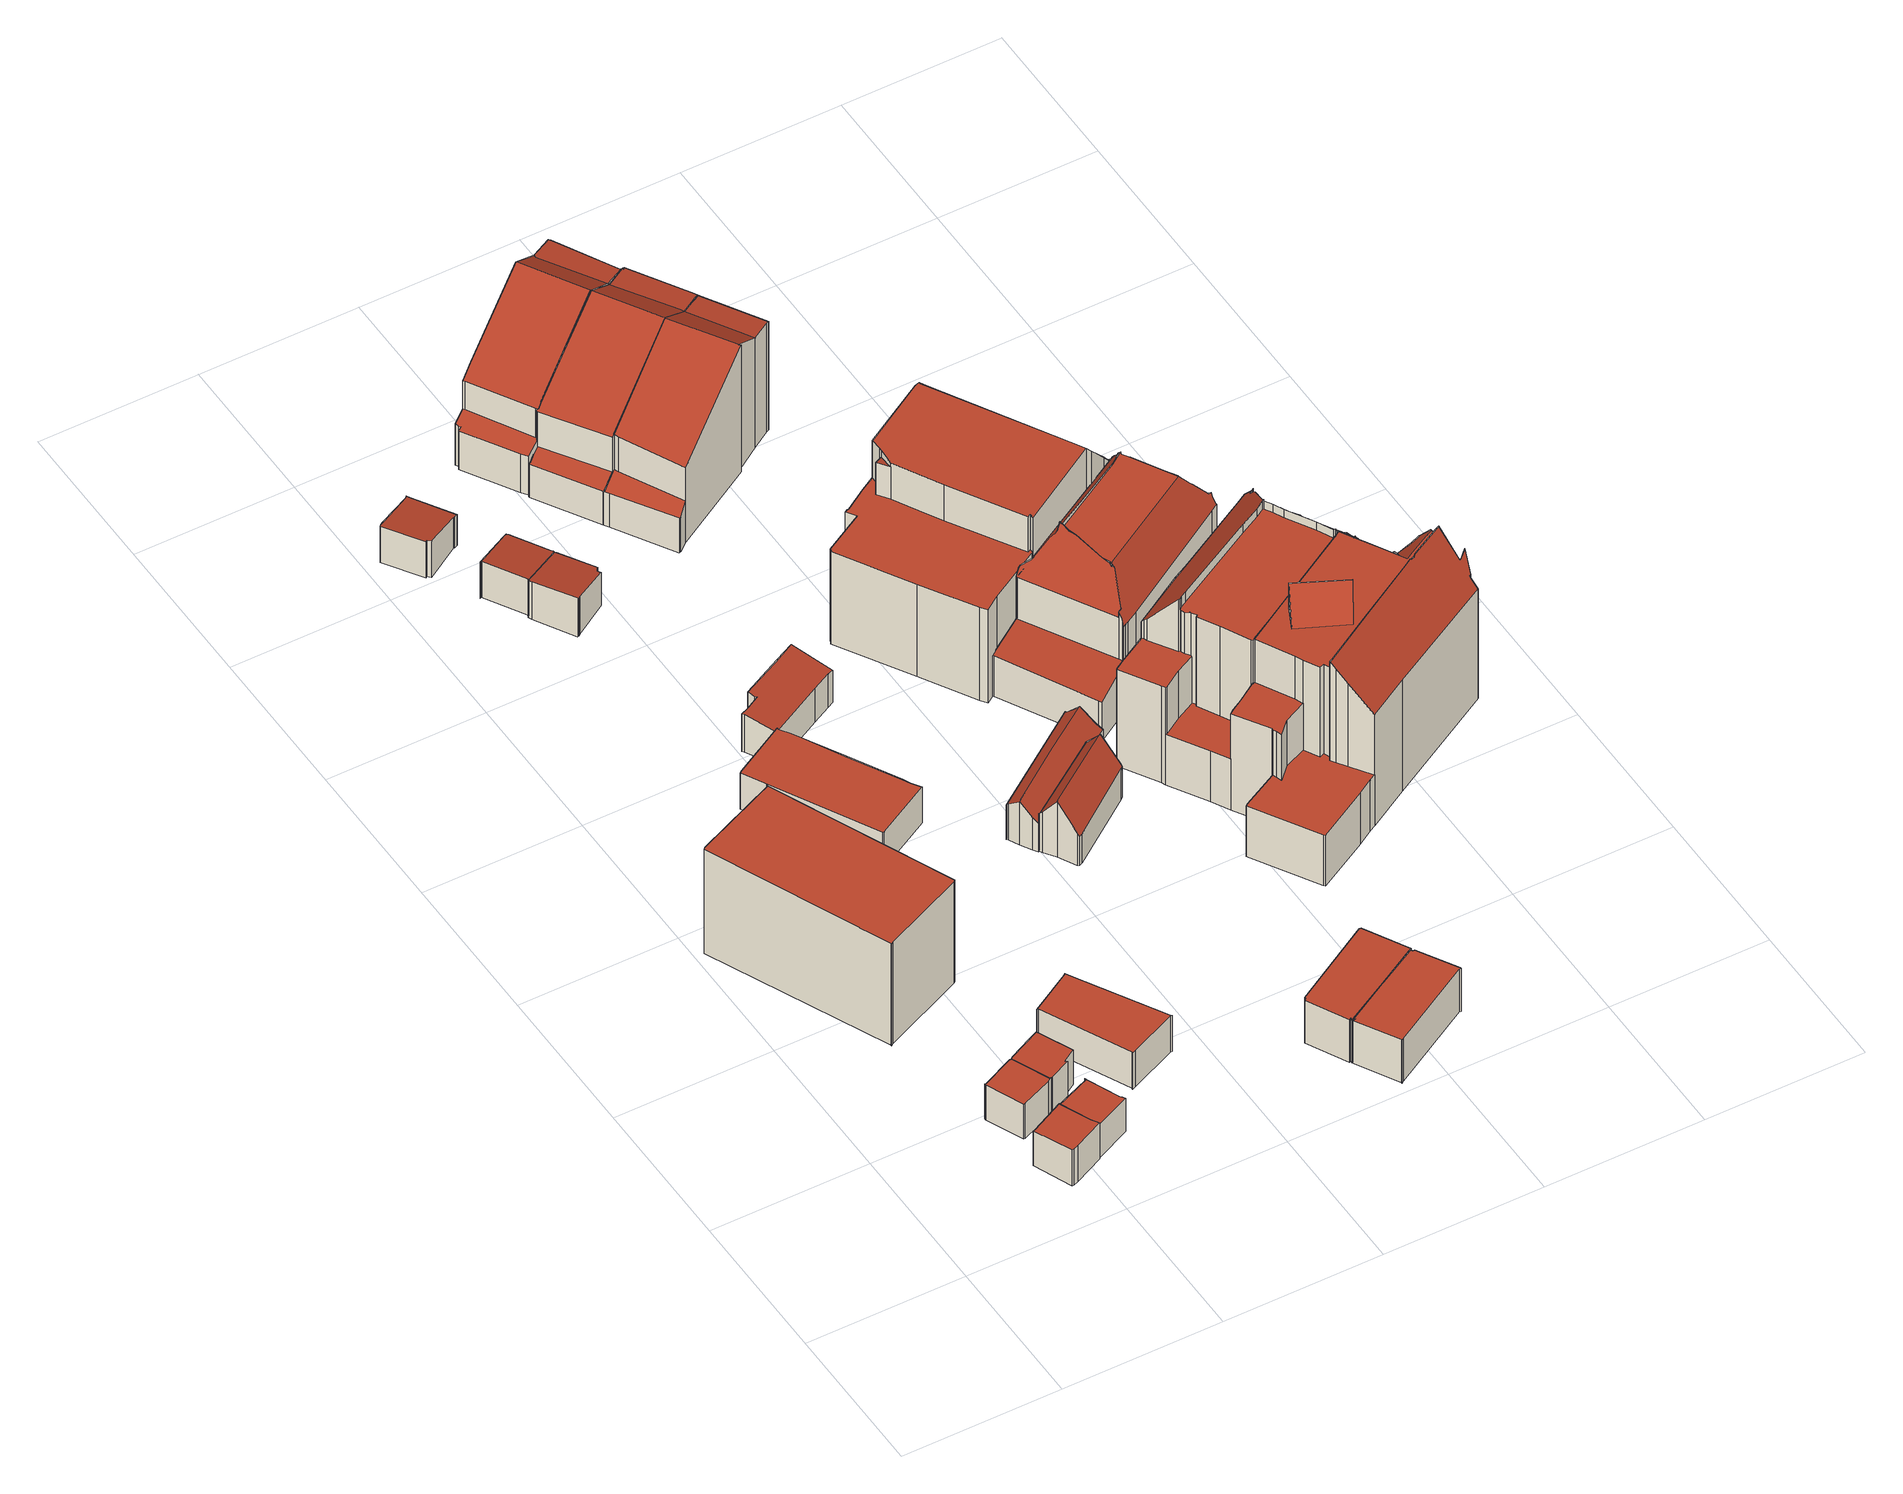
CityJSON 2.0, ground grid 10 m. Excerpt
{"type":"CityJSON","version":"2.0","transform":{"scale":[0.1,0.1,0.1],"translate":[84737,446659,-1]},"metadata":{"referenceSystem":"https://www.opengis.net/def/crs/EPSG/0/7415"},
"CityObjects":{
"building1":{"type":"Building","attributes":{"dak_type":"horizontal","data_area":5.32,"data_coverage":0.83,"geconstateerd":false,"gid":14669554,"h_dak_50p":3.21,"h_dak_70p":3.28,"h_dak_max":3.48,"h_dak_min":3.16,"h_maaiveld":0.649,"kas_warenhuis":false,"lod11_replace":false,"ondergronds_type":"above ground","oorspronkelijkbouwjaar":2000,"pw_actueel":"yes","pw_bron":"ahn3","reconstructie_methode":"tudelft3d-geoflow","reconstruction_skipped":false,"rmse_lod12":0.0984,"rmse_lod13":0.0988,"rmse_lod22":0.0968,"rn":1,"status":"Pand in gebruik","t_run":24.62,"val3dity_codes_lod12":"[]","val3dity_codes_lod13":"[]","val3dity_codes_lod22":"[]"},"children":["building1-1"]},
"building1-1":{"type":"BuildingPart","parents":["building1"],"geometry":[{"type":"Solid","lod":"2.2","boundaries":[[[[0,1,2,3,4,5,6,7]],[[8,5,4,9]],[[10,7,6,11]],[[12,0,7,10]],[[9,4,3,13]],[[13,3,2,14]],[[11,6,5,8]],[[14,2,1,15]],[[15,1,0,12]],[[11,8,9,13,14,15,12,10]]]],"semantics":{"surfaces":[{"type":"GroundSurface"},{"type":"WallSurface","on_footprint_edge":true},{"type":"RoofSurface"}],"values":[[0,1,1,1,1,1,1,1,1,2]]}}]},
"building2":{"type":"Building","attributes":{"dak_type":"horizontal","data_area":5.36,"data_coverage":0.837,"geconstateerd":false,"gid":14669548,"h_dak_50p":3.18,"h_dak_70p":3.18,"h_dak_max":3.24,"h_dak_min":3.16,"h_maaiveld":0.65,"kas_warenhuis":false,"lod11_replace":false,"ondergronds_type":"above ground","oorspronkelijkbouwjaar":2000,"pw_actueel":"yes","pw_bron":"ahn3","reconstructie_methode":"tudelft3d-geoflow","reconstruction_skipped":false,"rmse_lod12":0.019,"rmse_lod13":0.0197,"rmse_lod22":0.0164,"rn":1,"status":"Pand in gebruik","t_run":34.42,"val3dity_codes_lod12":"[]","val3dity_codes_lod13":"[]","val3dity_codes_lod22":"[]"},"children":["building2-1"]},
"building2-1":{"type":"BuildingPart","parents":["building2"],"geometry":[{"type":"Solid","lod":"2.2","boundaries":[[[[16,17,18,19,20,21,22,23,24,25,26]],[[27,17,16,28]],[[28,16,26,29]],[[29,26,25,30]],[[31,18,17,27]],[[30,25,24,32]],[[33,23,22,34]],[[32,24,23,33]],[[34,22,21,35]],[[35,21,20,36]],[[36,20,19,37]],[[37,19,18,31]],[[36,37,31,27,28,29,30,32,33,34,35]]]],"semantics":{"surfaces":[{"type":"GroundSurface"},{"type":"WallSurface","on_footprint_edge":true},{"type":"RoofSurface"}],"values":[[0,1,1,1,1,1,1,1,1,1,1,1,2]]}}]},
"building3":{"type":"Building","attributes":{"dak_type":"horizontal","data_area":5.51,"data_coverage":0.858,"geconstateerd":false,"gid":14669555,"h_dak_50p":3.18,"h_dak_70p":3.18,"h_dak_max":3.25,"h_dak_min":2.98,"h_maaiveld":0.655,"kas_warenhuis":false,"lod11_replace":false,"ondergronds_type":"above ground","oorspronkelijkbouwjaar":2000,"pw_actueel":"yes","pw_bron":"ahn3","reconstructie_methode":"tudelft3d-geoflow","reconstruction_skipped":false,"rmse_lod12":0.0335,"rmse_lod13":0.0338,"rmse_lod22":0.0329,"rn":1,"status":"Pand in gebruik","t_run":24.99,"val3dity_codes_lod12":"[]","val3dity_codes_lod13":"[]","val3dity_codes_lod22":"[]"},"children":["building3-1"]},
"building3-1":{"type":"BuildingPart","parents":["building3"],"geometry":[{"type":"Solid","lod":"2.2","boundaries":[[[[38,39,40,41,42,43,44,45,46,47]],[[48,39,38,49]],[[50,40,39,48]],[[51,41,40,50]],[[49,38,47,52]],[[53,44,43,54]],[[55,42,41,51]],[[54,43,42,55]],[[52,47,46,56]],[[56,46,45,57]],[[57,45,44,53]],[[52,56,57,53,54,55,51,50,48,49]]]],"semantics":{"surfaces":[{"type":"GroundSurface"},{"type":"WallSurface","on_footprint_edge":true},{"type":"RoofSurface"}],"values":[[0,1,1,1,1,1,1,1,1,1,1,2]]}}]},
"building4":{"type":"Building","attributes":{"dak_type":"horizontal","data_area":70.16,"data_coverage":0.959,"geconstateerd":false,"gid":11190024,"h_dak_50p":7.5,"h_dak_70p":7.52,"h_dak_max":7.73,"h_dak_min":7.29,"h_maaiveld":-0.238,"kas_warenhuis":false,"lod11_replace":false,"ondergronds_type":"above ground","oorspronkelijkbouwjaar":2000,"pw_actueel":"yes","pw_bron":"ahn3","reconstructie_methode":"tudelft3d-geoflow","reconstruction_skipped":false,"rmse_lod12":0.0559,"rmse_lod13":0.0595,"rmse_lod22":0.0346,"rn":1,"status":"Pand in gebruik","t_run":97.82,"val3dity_codes_lod12":"[]","val3dity_codes_lod13":"[]","val3dity_codes_lod22":"[]"},"children":["building4-1"]},
"building4-1":{"type":"BuildingPart","parents":["building4"],"geometry":[{"type":"MultiSurface","lod":"2.2","boundaries":[[[58,59,60,61,62,63,64,65,58,66]],[[67,63,62,68]],[[69,64,63,67]],[[68,62,61,70]],[[71,65,64,69]],[[72,60,59,73]],[[74,58,65,71]],[[73,59,58,74]],[[74,58,66,75]],[[70,61,60,72]],[[72,73,74,75,74,71,69,67,68,70]]],"semantics":{"surfaces":[{"type":"GroundSurface"},{"type":"WallSurface","on_footprint_edge":true},{"type":"RoofSurface"}],"values":[0,1,1,1,1,1,1,1,1,1,2]}}]},
"building5":{"type":"Building","attributes":{"dak_type":"horizontal","data_area":3.95,"data_coverage":0.632,"geconstateerd":false,"gid":14669551,"h_dak_50p":3.17,"h_dak_70p":3.19,"h_dak_max":3.24,"h_dak_min":3.15,"h_maaiveld":0.63,"kas_warenhuis":false,"lod11_replace":false,"ondergronds_type":"above ground","oorspronkelijkbouwjaar":2000,"pw_actueel":"yes","pw_bron":"ahn3","reconstructie_methode":"tudelft3d-geoflow","reconstruction_skipped":false,"rmse_lod12":0.0182,"rmse_lod13":0.0186,"rmse_lod22":0.0178,"rn":1,"status":"Pand in gebruik","t_run":35.1,"val3dity_codes_lod12":"[]","val3dity_codes_lod13":"[]","val3dity_codes_lod22":"[]"},"children":["building5-1"]},
"building5-1":{"type":"BuildingPart","parents":["building5"],"geometry":[{"type":"Solid","lod":"2.2","boundaries":[[[[21,20,18,76,77,78,79,80,81,82,83]],[[84,79,78,85]],[[86,80,79,84]],[[87,83,82,88]],[[35,21,83,87]],[[31,18,20,36]],[[89,76,18,31]],[[85,78,77,90]],[[90,77,76,89]],[[88,82,81,91]],[[91,81,80,86]],[[36,20,21,35]],[[85,90,89,31,36,35,87,88,91,86,84]]]],"semantics":{"surfaces":[{"type":"GroundSurface"},{"type":"WallSurface","on_footprint_edge":true},{"type":"RoofSurface"}],"values":[[0,1,1,1,1,1,1,1,1,1,1,1,2]]}}]},
"building6":{"type":"Building","attributes":{"dak_type":"horizontal","data_area":18.62,"data_coverage":0.879,"geconstateerd":false,"gid":2715986,"h_dak_50p":2.76,"h_dak_70p":2.77,"h_dak_max":3.01,"h_dak_min":2.63,"h_maaiveld":0.129,"kas_warenhuis":false,"lod11_replace":false,"ondergronds_type":"above ground","oorspronkelijkbouwjaar":2009,"pw_actueel":"yes","pw_bron":"ahn3","reconstructie_methode":"tudelft3d-geoflow","reconstruction_skipped":false,"rmse_lod12":0.0425,"rmse_lod13":0.0426,"rmse_lod22":0.0421,"rn":1,"status":"Pand in gebruik","t_run":61.61,"val3dity_codes_lod12":"[]","val3dity_codes_lod13":"[]","val3dity_codes_lod22":"[]"},"children":["building6-1"]},
"building6-1":{"type":"BuildingPart","parents":["building6"],"geometry":[{"type":"Solid","lod":"2.2","boundaries":[[[[92,93,94,95,96,97,98,99,100,101,102,103]],[[104,94,93,105]],[[106,100,99,107]],[[108,101,100,106]],[[109,97,96,110]],[[111,98,97,109]],[[112,102,101,108]],[[110,96,95,113]],[[107,99,98,111]],[[105,93,92,114]],[[113,95,94,104]],[[115,103,102,112]],[[114,92,103,115]],[[105,114,115,112,108,106,107,111,109,110,113,104]]]],"semantics":{"surfaces":[{"type":"GroundSurface"},{"type":"WallSurface","on_footprint_edge":true},{"type":"RoofSurface"}],"values":[[0,1,1,1,1,1,1,1,1,1,1,1,1,2]]}}]},
"building7":{"type":"Building","attributes":{"dak_type":"horizontal","data_area":7.89,"data_coverage":0.88,"geconstateerd":false,"gid":17147110,"h_dak_50p":2.72,"h_dak_70p":2.79,"h_dak_max":2.94,"h_dak_min":2.47,"h_maaiveld":0.163,"kas_warenhuis":false,"lod11_replace":false,"ondergronds_type":"above ground","oorspronkelijkbouwjaar":1981,"pw_actueel":"yes","pw_bron":"ahn3","reconstructie_methode":"tudelft3d-geoflow","reconstruction_skipped":false,"rmse_lod12":0.141,"rmse_lod13":0.153,"rmse_lod22":0.0243,"rn":1,"status":"Pand in gebruik","t_run":35.35,"val3dity_codes_lod12":"[]","val3dity_codes_lod13":"[]","val3dity_codes_lod22":"[]"},"children":["building7-1"]},
"building7-1":{"type":"BuildingPart","parents":["building7"],"geometry":[{"type":"Solid","lod":"2.2","boundaries":[[[[116,117,118,119,120,121,122,123,124,125,126,127]],[[128,117,116,129]],[[130,119,118,131]],[[132,124,123,133]],[[134,126,125,135]],[[135,125,124,132]],[[133,123,122,136]],[[136,122,121,137]],[[129,116,127,138]],[[138,127,126,134]],[[139,120,119,130]],[[137,121,120,139]],[[131,118,117,128]],[[137,139,130,131,128,129,138,134,135,132,133,136]]]],"semantics":{"surfaces":[{"type":"GroundSurface"},{"type":"WallSurface","on_footprint_edge":true},{"type":"RoofSurface"}],"values":[[0,1,1,1,1,1,1,1,1,1,1,1,1,2]]}}]},
"building8":{"type":"Building","attributes":{"dak_type":"horizontal","data_area":30.31,"data_coverage":0.841,"geconstateerd":false,"gid":11569439,"h_dak_50p":2.88,"h_dak_70p":2.89,"h_dak_max":3.08,"h_dak_min":2.76,"h_maaiveld":0.242,"kas_warenhuis":false,"lod11_replace":false,"ondergronds_type":"above ground","oorspronkelijkbouwjaar":1999,"pw_actueel":"yes","pw_bron":"ahn3","reconstructie_methode":"tudelft3d-geoflow","reconstruction_skipped":false,"rmse_lod12":0.0457,"rmse_lod13":0.0463,"rmse_lod22":0.0417,"rn":1,"status":"Pand in gebruik","t_run":47.86,"val3dity_codes_lod12":"[]","val3dity_codes_lod13":"[]","val3dity_codes_lod22":"[]"},"children":["building8-1"]},
"building8-1":{"type":"BuildingPart","parents":["building8"],"geometry":[{"type":"Solid","lod":"2.2","boundaries":[[[[140,141,142,143,144,145,146,147,148,149,150]],[[151,145,144,152]],[[153,147,146,154]],[[154,146,145,151]],[[155,148,147,153]],[[156,149,148,155]],[[157,150,149,156]],[[158,143,142,159]],[[152,144,143,158]],[[159,142,141,160]],[[161,140,150,157]],[[160,141,140,161]],[[152,158,159,160,161,157,156,155,153,154,151]]]],"semantics":{"surfaces":[{"type":"GroundSurface"},{"type":"WallSurface","on_footprint_edge":true},{"type":"RoofSurface"}],"values":[[0,1,1,1,1,1,1,1,1,1,1,1,2]]}}]},
"building9":{"type":"Building","attributes":{"dak_type":"horizontal","data_area":7.7,"data_coverage":0.898,"geconstateerd":false,"gid":17145704,"h_dak_50p":2.73,"h_dak_70p":2.82,"h_dak_max":2.96,"h_dak_min":2.51,"h_maaiveld":0.156,"kas_warenhuis":false,"lod11_replace":false,"ondergronds_type":"above ground","oorspronkelijkbouwjaar":1981,"pw_actueel":"yes","pw_bron":"ahn3","reconstructie_methode":"tudelft3d-geoflow","reconstruction_skipped":false,"rmse_lod12":0.147,"rmse_lod13":0.154,"rmse_lod22":0.0217,"rn":1,"status":"Pand in gebruik","t_run":30.52,"val3dity_codes_lod12":"[]","val3dity_codes_lod13":"[]","val3dity_codes_lod22":"[]"},"children":["building9-1"]},
"building9-1":{"type":"BuildingPart","parents":["building9"],"geometry":[{"type":"Solid","lod":"2.2","boundaries":[[[[162,163,164,165,166,167,168,169,170,171]],[[172,164,163,173]],[[174,167,166,175]],[[176,170,169,177]],[[177,169,168,178]],[[175,166,165,179]],[[179,165,164,172]],[[173,163,162,180]],[[181,171,170,176]],[[180,162,171,181]],[[178,168,167,174]],[[180,181,176,177,178,174,175,179,172,173]]]],"semantics":{"surfaces":[{"type":"GroundSurface"},{"type":"WallSurface","on_footprint_edge":true},{"type":"RoofSurface"}],"values":[[0,1,1,1,1,1,1,1,1,1,1,2]]}}]},
"building10":{"type":"Building","attributes":{"dak_type":"horizontal","data_area":7.72,"data_coverage":0.867,"geconstateerd":false,"gid":18958111,"h_dak_50p":2.72,"h_dak_70p":2.8,"h_dak_max":2.97,"h_dak_min":2.5,"h_maaiveld":0.095,"kas_warenhuis":false,"lod11_replace":false,"ondergronds_type":"above ground","oorspronkelijkbouwjaar":1981,"pw_actueel":"yes","pw_bron":"ahn3","reconstructie_methode":"tudelft3d-geoflow","reconstruction_skipped":false,"rmse_lod12":0.144,"rmse_lod13":0.156,"rmse_lod22":0.0214,"rn":1,"status":"Pand in gebruik","t_run":32.87,"val3dity_codes_lod12":"[]","val3dity_codes_lod13":"[]","val3dity_codes_lod22":"[]"},"children":["building10-1"]},
"building10-1":{"type":"BuildingPart","parents":["building10"],"geometry":[{"type":"Solid","lod":"2.2","boundaries":[[[[182,183,184,185,186,187,188,189,190,191]],[[192,191,190,193]],[[193,190,189,194]],[[180,182,191,192]],[[195,184,183,181]],[[196,188,187,197]],[[194,189,188,196]],[[197,187,186,198]],[[198,186,185,199]],[[199,185,184,195]],[[181,183,182,180]],[[180,192,193,194,196,197,198,199,195,181]]]],"semantics":{"surfaces":[{"type":"GroundSurface"},{"type":"WallSurface","on_footprint_edge":true},{"type":"RoofSurface"}],"values":[[0,1,1,1,1,1,1,1,1,1,1,2]]}}]},
"building11":{"type":"Building","attributes":{"dak_type":"horizontal","data_area":13.32,"data_coverage":0.893,"geconstateerd":false,"gid":15713172,"h_dak_50p":2.67,"h_dak_70p":2.75,"h_dak_max":2.9,"h_dak_min":2.39,"h_maaiveld":-0.002,"kas_warenhuis":false,"lod11_replace":false,"ondergronds_type":"above ground","oorspronkelijkbouwjaar":1924,"pw_actueel":"yes","pw_bron":"ahn3","reconstructie_methode":"tudelft3d-geoflow","reconstruction_skipped":false,"rmse_lod12":0.133,"rmse_lod13":0.14,"rmse_lod22":0.0294,"rn":1,"status":"Pand in gebruik","t_run":36.76,"val3dity_codes_lod12":"[]","val3dity_codes_lod13":"[]","val3dity_codes_lod22":"[]"},"children":["building11-1"]},
"building11-1":{"type":"BuildingPart","parents":["building11"],"geometry":[{"type":"Solid","lod":"2.2","boundaries":[[[[200,201,202,203,204,205,206,207,208,209,210,211,212]],[[213,206,205,214]],[[214,205,204,215]],[[216,200,212,217]],[[217,212,211,218]],[[219,208,207,220]],[[221,209,208,219]],[[222,210,209,221]],[[215,204,203,223]],[[220,207,206,213]],[[223,203,202,224]],[[224,202,201,225]],[[218,211,210,222]],[[225,201,200,216]],[[225,216,217,218,222,221,219,220,213,214,215,223,224]]]],"semantics":{"surfaces":[{"type":"GroundSurface"},{"type":"WallSurface","on_footprint_edge":true},{"type":"RoofSurface"}],"values":[[0,1,1,1,1,1,1,1,1,1,1,1,1,1,2]]}}]},
"building12":{"type":"Building","attributes":{"dak_type":"horizontal","data_area":18.22,"data_coverage":0.929,"geconstateerd":false,"gid":14670220,"h_dak_50p":3.3,"h_dak_70p":3.31,"h_dak_max":3.35,"h_dak_min":3.27,"h_maaiveld":0.117,"kas_warenhuis":false,"lod11_replace":false,"ondergronds_type":"above ground","oorspronkelijkbouwjaar":1925,"pw_actueel":"yes","pw_bron":"ahn3","reconstructie_methode":"tudelft3d-geoflow","reconstruction_skipped":false,"rmse_lod12":0.0176,"rmse_lod13":0.0188,"rmse_lod22":0.0112,"rn":1,"status":"Pand in gebruik","t_run":61.41,"val3dity_codes_lod12":"[]","val3dity_codes_lod13":"[]","val3dity_codes_lod22":"[]"},"children":["building12-1"]},
"building12-1":{"type":"BuildingPart","parents":["building12"],"geometry":[{"type":"Solid","lod":"2.2","boundaries":[[[[226,227,228,229,230,231,232,233,234,235,236]],[[237,227,226,238]],[[239,231,230,240]],[[241,235,234,242]],[[243,236,235,241]],[[242,234,233,244]],[[244,233,232,245]],[[245,232,231,239]],[[238,226,236,243]],[[246,228,227,237]],[[247,229,228,246]],[[240,230,229,247]],[[238,243,241,242,244,245,239,240,247,246,237]]]],"semantics":{"surfaces":[{"type":"GroundSurface"},{"type":"WallSurface","on_footprint_edge":true},{"type":"RoofSurface"}],"values":[[0,1,1,1,1,1,1,1,1,1,1,1,2]]}}]},
"building13":{"type":"Building","attributes":{"dak_type":"horizontal","data_area":17.87,"data_coverage":0.925,"geconstateerd":false,"gid":11190259,"h_dak_50p":3.3,"h_dak_70p":3.31,"h_dak_max":3.35,"h_dak_min":3.26,"h_maaiveld":0.111,"kas_warenhuis":false,"lod11_replace":false,"ondergronds_type":"above ground","oorspronkelijkbouwjaar":2008,"pw_actueel":"yes","pw_bron":"ahn3","reconstructie_methode":"tudelft3d-geoflow","reconstruction_skipped":false,"rmse_lod12":0.0161,"rmse_lod13":0.0167,"rmse_lod22":0.0116,"rn":1,"status":"Pand in gebruik","t_run":55.34,"val3dity_codes_lod12":"[]","val3dity_codes_lod13":"[]","val3dity_codes_lod22":"[]"},"children":["building13-1"]},
"building13-1":{"type":"BuildingPart","parents":["building13"],"geometry":[{"type":"Solid","lod":"2.2","boundaries":[[[[248,249,250,251,252,253,254,255,256,257,258,228]],[[259,250,249,260]],[[261,258,257,262]],[[262,257,256,263]],[[263,256,255,264]],[[264,255,254,265]],[[265,254,253,266]],[[267,251,250,259]],[[268,252,251,267]],[[246,228,258,261]],[[260,249,248,269]],[[269,248,228,246]],[[266,253,252,268]],[[265,266,268,267,259,260,269,246,261,262,263,264]]]],"semantics":{"surfaces":[{"type":"GroundSurface"},{"type":"WallSurface","on_footprint_edge":true},{"type":"RoofSurface"}],"values":[[0,1,1,1,1,1,1,1,1,1,1,1,1,2]]}}]},
"building14":{"type":"Building","attributes":{"dak_type":"slanted","data_area":11.09,"data_coverage":0.815,"geconstateerd":false,"gid":18958813,"h_dak_50p":3.55,"h_dak_70p":3.86,"h_dak_max":4.33,"h_dak_min":2.43,"h_maaiveld":0.252,"kas_warenhuis":false,"lod11_replace":false,"ondergronds_type":"above ground","oorspronkelijkbouwjaar":1922,"pw_actueel":"yes","pw_bron":"ahn3","reconstructie_methode":"tudelft3d-geoflow","reconstruction_skipped":false,"rmse_lod12":0.562,"rmse_lod13":0.641,"rmse_lod22":0.026,"rn":1,"status":"Pand in gebruik","t_run":59.32,"val3dity_codes_lod12":"[]","val3dity_codes_lod13":"[]","val3dity_codes_lod22":"[]"},"children":["building14-1"]},
"building14-1":{"type":"BuildingPart","parents":["building14"],"geometry":[{"type":"Solid","lod":"2.2","boundaries":[[[[270,271,272,273,274,275,276,277,278,279,280,281,282,283]],[[284,282,281,285]],[[286,272,271,287]],[[288,270,283,289]],[[289,283,282,284]],[[285,281,280,290]],[[291,275,274,292]],[[293,276,275,291]],[[294,273,272,286]],[[290,280,279,295]],[[295,279,278,296]],[[287,271,270,288]],[[296,278,277,297]],[[297,277,276,293]],[[292,274,273,294]],[[287,288,289,284,285,290,295,296,298,299,300]],[[291,292,294,286,287,300,299,298,296,297,293]]]],"semantics":{"surfaces":[{"type":"GroundSurface"},{"type":"WallSurface","on_footprint_edge":true},{"type":"RoofSurface"}],"values":[[0,1,1,1,1,1,1,1,1,1,1,1,1,1,1,2,2]]}}]},
"building15":{"type":"Building","attributes":{"dak_type":"slanted","data_area":13.4,"data_coverage":0.795,"geconstateerd":false,"gid":18958815,"h_dak_50p":2.97,"h_dak_70p":3.13,"h_dak_max":3.43,"h_dak_min":2.25,"h_maaiveld":0.251,"kas_warenhuis":false,"lod11_replace":false,"ondergronds_type":"above ground","oorspronkelijkbouwjaar":1923,"pw_actueel":"yes","pw_bron":"ahn3","reconstructie_methode":"tudelft3d-geoflow","reconstruction_skipped":false,"rmse_lod12":0.272,"rmse_lod13":0.324,"rmse_lod22":0.135,"rn":1,"status":"Pand in gebruik","t_run":65.88,"val3dity_codes_lod12":"[]","val3dity_codes_lod13":"[]","val3dity_codes_lod22":"[]"},"children":["building15-1"]},
"building15-1":{"type":"BuildingPart","parents":["building15"],"geometry":[{"type":"Solid","lod":"2.2","boundaries":[[[[301,302,303,304,305,306,307,308,309,310,311,312,313,314]],[[315,310,309,316]],[[317,305,304,318]],[[318,304,303,319]],[[320,301,314,321]],[[322,311,310,315]],[[323,312,311,322]],[[319,303,302,324]],[[325,306,305,317]],[[326,307,306,325]],[[316,309,308,327]],[[321,314,313,328]],[[328,313,312,323]],[[327,308,307,326]],[[324,302,301,320]],[[329,330,322,315,316,327,326,325,317,318,319,324]],[[322,330,329,324,320,321,328,323]]]],"semantics":{"surfaces":[{"type":"GroundSurface"},{"type":"WallSurface","on_footprint_edge":true},{"type":"RoofSurface"}],"values":[[0,1,1,1,1,1,1,1,1,1,1,1,1,1,1,2,2]]}}]},
"building16":{"type":"Building","attributes":{"dak_type":"slanted","data_area":43.58,"data_coverage":0.922,"geconstateerd":false,"gid":17147108,"h_dak_50p":8.09,"h_dak_70p":8.45,"h_dak_max":9.55,"h_dak_min":3.04,"h_maaiveld":0.062,"kas_warenhuis":false,"lod11_replace":false,"ondergronds_type":"above ground","oorspronkelijkbouwjaar":1981,"pw_actueel":"yes","pw_bron":"ahn3","reconstructie_methode":"tudelft3d-geoflow","reconstruction_skipped":false,"rmse_lod12":1.87,"rmse_lod13":1.09,"rmse_lod22":0.0454,"rn":1,"status":"Pand in gebruik","t_run":80.11,"val3dity_codes_lod12":"[]","val3dity_codes_lod13":"[]","val3dity_codes_lod22":"[]"},"children":["building16-1"]},
"building16-1":{"type":"BuildingPart","parents":["building16"],"geometry":[{"type":"Solid","lod":"2.2","boundaries":[[[[331,332,333,334,335,336,337,338,339,340,341,342,343,344,345,346,347,348,349]],[[350,331,349,351]],[[352,332,331,350]],[[353,333,332,352]],[[354,334,333,353]],[[351,349,348,355]],[[356,336,335,357]],[[358,337,336,356]],[[357,335,334,354]],[[359,342,341,360]],[[361,340,339,362]],[[363,364,362,365]],[[366,343,342,359]],[[367,368,364,363]],[[369,346,345,370]],[[371,369,368,367]],[[355,348,347,372]],[[372,347,346,369,371]],[[360,341,340,361]],[[373,338,337,358]],[[365,362,339,338,373]],[[374,344,343,366]],[[370,345,344,374]],[[375,376,356,357,377,378,351,355]],[[357,354,353,352,350,351,378,377]],[[364,368,369,370,374,366,359,360,361,362]],[[365,373,358,356,376,375,355,372,371,367,363]]]],"semantics":{"surfaces":[{"type":"GroundSurface"},{"type":"WallSurface","on_footprint_edge":true},{"type":"WallSurface","on_footprint_edge":false},{"type":"RoofSurface"}],"values":[[0,1,1,1,1,1,1,1,1,1,1,2,1,2,1,2,1,1,1,1,1,1,1,3,3,3,3]]}}]},
"building17":{"type":"Building","attributes":{"dak_type":"slanted","data_area":44.08,"data_coverage":0.921,"geconstateerd":false,"gid":18958018,"h_dak_50p":8.1,"h_dak_70p":8.49,"h_dak_max":9.57,"h_dak_min":2.39,"h_maaiveld":-0.042,"kas_warenhuis":false,"lod11_replace":false,"ondergronds_type":"above ground","oorspronkelijkbouwjaar":1981,"pw_actueel":"yes","pw_bron":"ahn3","reconstructie_methode":"tudelft3d-geoflow","reconstruction_skipped":false,"rmse_lod12":1.86,"rmse_lod13":1.54,"rmse_lod22":0.038,"rn":1,"status":"Pand in gebruik","t_run":83.03,"val3dity_codes_lod12":"[]","val3dity_codes_lod13":"[]","val3dity_codes_lod22":"[]"},"children":["building17-1"]},
"building17-1":{"type":"BuildingPart","parents":["building17"],"geometry":[{"type":"Solid","lod":"2.2","boundaries":[[[[379,380,381,382,383,384,385,386,387,388,389,390,391,392,393,394,395]],[[396,390,389,397]],[[398,379,395,399]],[[400,381,380,401]],[[402,382,381,400]],[[403,404,405,406]],[[407,385,384,404,403]],[[408,386,385,407]],[[409,391,390,396]],[[406,405,399,410]],[[399,395,410]],[[410,395,394,411]],[[397,389,388,412]],[[413,393,392,414]],[[415,387,386,408]],[[412,388,387,415]],[[411,394,393,413]],[[416,383,382,402]],[[404,384,383,416]],[[401,380,379,398]],[[414,392,391,409]],[[417,407,403,406,410,411,418]],[[419,413,414,409,396,397,412,415,408]],[[411,413,419,408,407,417,418]],[[401,398,399,405,404,416,402,400]]]],"semantics":{"surfaces":[{"type":"GroundSurface"},{"type":"WallSurface","on_footprint_edge":true},{"type":"WallSurface","on_footprint_edge":false},{"type":"RoofSurface"}],"values":[[0,1,1,1,1,2,1,1,1,2,1,1,1,1,1,1,1,1,1,1,1,3,3,3,3]]}}]},
"building18":{"type":"Building","attributes":{"dak_type":"slanted","data_area":43.67,"data_coverage":0.927,"geconstateerd":false,"gid":18958019,"h_dak_50p":8.1,"h_dak_70p":8.49,"h_dak_max":9.57,"h_dak_min":2.57,"h_maaiveld":-0.039,"kas_warenhuis":false,"lod11_replace":false,"ondergronds_type":"above ground","oorspronkelijkbouwjaar":1981,"pw_actueel":"yes","pw_bron":"ahn3","reconstructie_methode":"tudelft3d-geoflow","reconstruction_skipped":false,"rmse_lod12":1.91,"rmse_lod13":1.12,"rmse_lod22":0.0449,"rn":1,"status":"Pand in gebruik","t_run":98.34,"val3dity_codes_lod12":"[]","val3dity_codes_lod13":"[]","val3dity_codes_lod22":"[]"},"children":["building18-1"]},
"building18-1":{"type":"BuildingPart","parents":["building18"],"geometry":[{"type":"Solid","lod":"2.2","boundaries":[[[[391,420,421,422,423,424,425,426,427,428,380,429,430,394,393,431,432]],[[433,422,421,434]],[[435,436,425,424,437]],[[413,393,394,411]],[[401,380,428,438]],[[439,430,429,440]],[[438,428,427,441]],[[442,431,393,413]],[[440,429,380,401]],[[411,394,430,439,443]],[[437,424,423,444]],[[444,423,422,433]],[[443,439,445,446]],[[441,427,426,447]],[[448,420,391,409]],[[409,391,432,449]],[[447,426,425,436]],[[446,445,436,435]],[[449,432,431,442]],[[434,421,420,448]],[[450,444,433,413,411]],[[443,446,435,437,444,450,411]],[[445,439,440,401,438,441,447,436]],[[434,448,409,449,442,413,433]]]],"semantics":{"surfaces":[{"type":"GroundSurface"},{"type":"WallSurface","on_footprint_edge":true},{"type":"WallSurface","on_footprint_edge":false},{"type":"RoofSurface"}],"values":[[0,1,1,1,1,1,1,1,1,1,1,1,2,1,1,1,1,2,1,1,3,3,3,3]]}}]},
"building19":{"type":"Building","attributes":{"dak_type":"slanted","data_area":118.16,"data_coverage":0.867,"geconstateerd":false,"gid":14670211,"h_dak_50p":9.53,"h_dak_70p":9.67,"h_dak_max":9.88,"h_dak_min":6.8,"h_maaiveld":-0.036,"kas_warenhuis":false,"lod11_replace":false,"ondergronds_type":"above ground","oorspronkelijkbouwjaar":1924,"pw_actueel":"yes","pw_bron":"ahn3","reconstructie_methode":"tudelft3d-geoflow","reconstruction_skipped":false,"rmse_lod12":1.74,"rmse_lod13":1.32,"rmse_lod22":0.11,"rn":1,"status":"Pand in gebruik","t_run":204.87,"val3dity_codes_lod12":"[]","val3dity_codes_lod13":"[]","val3dity_codes_lod22":"[]"},"children":["building19-1"]},
"building19-1":{"type":"BuildingPart","parents":["building19"],"geometry":[{"type":"Solid","lod":"2.2","boundaries":[[[[451,452,453,454,455,456,457,458,459,460,461,462,463,464,465,466,467,468,469,470,471,472,473,474,475,476,477,478,479,480,481,482]],[[483,460,459,484]],[[484,459,458,485]],[[486,454,453,487]],[[488,455,454,486]],[[489,475,474,490]],[[490,474,473,491]],[[492,477,476,493]],[[493,476,475,489]],[[491,473,472,494]],[[495,496,497,498]],[[499,467,466,500]],[[501,502,482,481,503]],[[504,505,502,501]],[[500,466,465,506]],[[507,471,470,508]],[[509,456,455,488]],[[485,458,457,510]],[[510,457,456,509]],[[511,461,460,483]],[[512,462,461,511]],[[487,453,452,513]],[[506,465,464,514,515]],[[516,469,468,517]],[[494,472,471,507]],[[517,468,467,499]],[[508,470,469,516]],[[518,480,479,519]],[[519,479,478,520]],[[503,481,480,518]],[[520,478,477,492]],[[514,464,463,521]],[[515,514,522,523]],[[523,522,524,525,526]],[[521,463,462,512]],[[527,528,529,530]],[[525,524,528,527]],[[531,530,529,496,495]],[[526,525,530,531]],[[498,497,505,504]],[[532,451,482,502]],[[513,452,451,532]],[[523,526,531,495,498,504,501,503,533,500,506,515]],[[521,512,511,483,484,485,510,509,488,486,487,513,532,502,505,497,496,529,528,524,522,514]],[[530,525,527]],[[533,503,518,519,520,492,493,489,490,491,494,507,508,516,517,499,500]]]],"semantics":{"surfaces":[{"type":"GroundSurface"},{"type":"WallSurface","on_footprint_edge":true},{"type":"WallSurface","on_footprint_edge":false},{"type":"RoofSurface"}],"values":[[0,1,1,1,1,1,1,1,1,1,2,1,1,2,1,1,1,1,1,1,1,1,1,1,1,1,1,1,1,1,1,1,2,2,1,2,2,2,2,2,1,1,3,3,3,3]]}}]},
"building20":{"type":"Building","attributes":{"dak_type":"slanted","data_area":76.47,"data_coverage":0.865,"geconstateerd":false,"gid":14670225,"h_dak_50p":8.37,"h_dak_70p":9.24,"h_dak_max":9.75,"h_dak_min":2.88,"h_maaiveld":0.099,"kas_warenhuis":false,"lod11_replace":false,"ondergronds_type":"above ground","oorspronkelijkbouwjaar":1923,"pw_actueel":"yes","pw_bron":"ahn3","reconstructie_methode":"tudelft3d-geoflow","reconstruction_skipped":false,"rmse_lod12":2.55,"rmse_lod13":0.856,"rmse_lod22":0.101,"rn":1,"status":"Pand in gebruik","t_run":189.27,"val3dity_codes_lod12":"[]","val3dity_codes_lod13":"[]","val3dity_codes_lod22":"[]"},"children":["building20-1"]},
"building20-1":{"type":"BuildingPart","parents":["building20"],"geometry":[{"type":"Solid","lod":"2.2","boundaries":[[[[534,535,536,537,538,539,540,541,542,543,544,545,546,547,548,549,550,551,552,553,554,555,556,557,558,559,560,561,562,563]],[[564,565,566,567]],[[568,562,561,569]],[[569,561,560,570]],[[570,560,559,571]],[[571,559,558,572]],[[573,549,548,574]],[[575,551,550,576]],[[577,573,578,579]],[[580,544,543,581]],[[582,545,544,580]],[[583,546,545,582]],[[584,534,563,585]],[[586,541,540,587]],[[588,537,536,589]],[[590,552,551,575]],[[579,578,591,592]],[[572,558,557,593]],[[594,535,534,584]],[[585,563,562,568]],[[595,538,537,588]],[[587,540,539,596]],[[567,566,597,598]],[[598,597,599]],[[600,556,555,601]],[[601,555,554,602]],[[602,554,553,603]],[[604,542,541,586]],[[605,606,576,607]],[[608,609,610,611]],[[607,576,550,549,573,577]],[[574,548,547,612]],[[612,547,546,583]],[[613,614,565,564]],[[615,616,614,613]],[[617,618,609,608]],[[611,610,616,615,619]],[[620,621,622]],[[618,617,622]],[[621,620,623,624]],[[625,581,543,542,604]],[[626,592,591,627,628]],[[592,626,629]],[[628,627,581,625]],[[624,623,630]],[[596,539,538,595]],[[619,615,631]],[[606,605,632]],[[593,557,556,600]],[[603,553,552,590]],[[633,634,635]],[[634,535,594]],[[589,536,535,634,633]],[[636,599,597,637,638,639,640,641,642,643,644,635,634,594,584,585,568,569,570,571,572,593,600,601,645,646]],[[581,627,591,578,573,574,612,583,582,580]],[[642,647,624,630,629,626,628,625,604,586,587,596,595,588,589,633,635,644,643]],[[648,649,632,605,607,577,579,592,629,630,623,620,622,617,608,611,619,631]],[[641,640,639,638,637,597,566,565,614,616,610,609,618,622,621,624,647,642]],[[590,575,576,606,632,649,648,631,615,613,564,567,598,599,636,646,645,601,602,603]]]],"semantics":{"surfaces":[{"type":"GroundSurface"},{"type":"WallSurface","on_footprint_edge":false},{"type":"WallSurface","on_footprint_edge":true},{"type":"RoofSurface"}],"values":[[0,1,2,2,2,2,2,2,1,2,2,2,2,2,2,2,1,2,2,2,2,2,1,1,2,2,2,2,1,1,2,2,2,1,1,1,1,1,1,1,2,1,1,1,1,2,1,1,2,2,1,2,2,3,3,3,3,3,3]]}}]},
"building21":{"type":"Building","attributes":{"dak_type":"slanted","data_area":86.61,"data_coverage":0.868,"geconstateerd":false,"gid":14670219,"h_dak_50p":10.56,"h_dak_70p":10.58,"h_dak_max":11.56,"h_dak_min":3.74,"h_maaiveld":0.085,"kas_warenhuis":false,"lod11_replace":false,"ondergronds_type":"above ground","oorspronkelijkbouwjaar":1922,"pw_actueel":"yes","pw_bron":"ahn3","reconstructie_methode":"tudelft3d-geoflow","reconstruction_skipped":false,"rmse_lod12":2.05,"rmse_lod13":0.756,"rmse_lod22":0.141,"rn":1,"status":"Pand in gebruik","t_run":227.34,"val3dity_codes_lod12":"[]","val3dity_codes_lod13":"[]","val3dity_codes_lod22":"[]"},"children":["building21-1"]},
"building21-1":{"type":"BuildingPart","parents":["building21"],"geometry":[{"type":"Solid","lod":"2.2","boundaries":[[[[650,651,652,653,654,655,656,657,658,659,660,661,662,663,664,665,666,667,668,669,670,671,672,673,674,675,676,677,678,679,680,681,682,683,684,685,686,687,688,689,690,691,692,693,694,695]],[[696,683,682,697,698]],[[699,695,694,700]],[[701,662,661,702]],[[703,677,676,704]],[[705,671,670,706]],[[707,665,664,708]],[[702,661,660,709]],[[710,663,662,701]],[[711,656,655,712]],[[713,693,692,714]],[[715,716,717,718]],[[719,689,688,720]],[[721,690,689,719]],[[722,723,724,725]],[[706,670,669,726]],[[709,660,659,727]],[[728,680,679,729]],[[729,679,678,730]],[[731,687,686,732]],[[704,676,675,733]],[[734,735,736,737]],[[738,739,740,741]],[[741,740,742,743,744]],[[712,655,654,745]],[[746,668,667,747]],[[748,666,665,707]],[[749,750,751,752]],[[753,754,755,756]],[[700,694,693,713]],[[757,691,690,721]],[[758,714,692,691,757]],[[756,755,759,760]],[[761,762,763,764]],[[726,669,668,746]],[[697,682,681,765]],[[766,767,768,769]],[[765,681,680,728]],[[720,688,687,731]],[[698,697,770,771]],[[741,742,772,773]],[[773,772,774,775]],[[776,777,778,716,715]],[[779,780,777,776]],[[744,743,742,741]],[[737,736,781,762,761]],[[782,783,784,785]],[[760,759,723,722]],[[786,651,650,787]],[[788,652,651,786]],[[745,654,653,789]],[[789,653,652,788]],[[764,763,750,749]],[[785,784,735,734]],[[790,685,684,791]],[[718,717,783,782]],[[762,781,754,753]],[[708,664,663,710]],[[792,673,672,724]],[[725,724,672,671,705]],[[793,657,656,711]],[[794,658,657,793]],[[727,659,658,794]],[[747,667,666,748]],[[771,770,780,779]],[[795,796,739,738]],[[716,778,796,795]],[[791,684,683,696]],[[730,678,677,703,797]],[[797,703,767,766]],[[798,799,742,740]],[[800,801,802,803]],[[775,774,801,800]],[[732,686,685,790]],[[787,650,695,699]],[[752,751,714,758]],[[769,768,799,798]],[[733,675,674,804]],[[803,802,804,805]],[[805,804,674,673,792]],[[787,699,700,713,714,751,750,763,762,753,756,760,722,725,705,706,726,746,747,748,707,708,710,701,702,709,727,794,793,711,712,745,789,788,786]],[[784,783,717,716,795,738,741,744,741,773,775,800,803,805,792,724,723,759,755,754,781,736,735]],[[732,790,791,696,698,771,779,776,715,718,782,785,734,737,761,764,749,752,758,757,721,719,720,731]],[[740,739,796,778,777,780,770,697,765,728,729,730,797,766,769,798]],[[799,768,767,703,704,733,804,802,801,774,772,742,743,742]]]],"semantics":{"surfaces":[{"type":"GroundSurface"},{"type":"WallSurface","on_footprint_edge":true},{"type":"WallSurface","on_footprint_edge":false},{"type":"RoofSurface"}],"values":[[0,1,1,1,1,1,1,1,1,1,1,2,1,1,2,1,1,1,1,1,1,2,2,2,1,1,1,2,2,1,1,1,2,2,1,1,2,1,1,2,2,2,2,2,2,2,2,2,1,1,1,1,2,2,1,2,2,1,1,1,1,1,1,1,2,2,2,1,1,2,2,2,2,1,1,2,2,1,2,1,3,3,3,3,3]]}}]},
"building22":{"type":"Building","attributes":{"dak_type":"slanted","data_area":105.13,"data_coverage":0.887,"geconstateerd":false,"gid":14670214,"h_dak_50p":10.41,"h_dak_70p":10.66,"h_dak_max":12.53,"h_dak_min":3.8,"h_maaiveld":0.079,"kas_warenhuis":false,"lod11_replace":false,"ondergronds_type":"above ground","oorspronkelijkbouwjaar":1922,"pw_actueel":"yes","pw_bron":"ahn3","reconstructie_methode":"tudelft3d-geoflow","reconstruction_skipped":false,"rmse_lod12":3.1,"rmse_lod13":0.622,"rmse_lod22":0.129,"rn":1,"status":"Pand in gebruik","t_run":246,"val3dity_codes_lod12":"[]","val3dity_codes_lod13":"[]","val3dity_codes_lod22":"[]"},"children":["building22-1"]},
"building22-1":{"type":"BuildingPart","parents":["building22"],"geometry":[{"type":"Solid","lod":"2.2","boundaries":[[[[806,807,808,809,810,811,812,813,814,815,816,817,818,819,820,821,675,822,823,824,825,826,827,672,828,670,829,830,831,832,833,834,835,836,837,838,839,840,841,842,843,844,845]],[[846,842,841,847]],[[848,843,842,846]],[[849,675,821,850]],[[851,806,845,852]],[[853,809,808,854]],[[855,856,857]],[[858,834,833,855]],[[859,829,670,706]],[[860,829,859]],[[861,830,829,860]],[[862,863,864,865]],[[866,867,863,862]],[[850,821,820,868,869]],[[868,820,819,870]],[[871,824,823,872]],[[873,672,827,874]],[[875,826,825,876]],[[847,841,840,877]],[[877,840,839,878]],[[879,880,881,882,883]],[[884,836,835,885]],[[886,844,843,848]],[[852,845,844,886]],[[887,888,889,890]],[[891,892,893,894]],[[895,818,817,896]],[[869,868,897,898]],[[896,817,816,899]],[[899,816,815,900]],[[901,902,903,904]],[[905,906,907,908]],[[706,670,828,909]],[[909,828,672,873]],[[910,911,906,905]],[[912,814,813,889]],[[900,815,814,912]],[[913,914,915,916]],[[916,915,917,918]],[[919,918,917,920,921]],[[874,827,826,875]],[[922,822,675,849]],[[872,823,822,922]],[[923,831,830,861]],[[924,832,831,923]],[[856,855,833,832,924]],[[925,926,927,928]],[[904,903,929]],[[902,901,930]],[[908,907,931,932]],[[885,835,834,858]],[[933,837,836,884]],[[934,935,838,837,933]],[[882,881,926,925]],[[883,882,867,866]],[[936,810,809,853]],[[854,808,807,937,938]],[[939,811,810,936]],[[940,894,893,914,913]],[[921,920,941,942]],[[942,941,888,887]],[[890,889,813,812,943]],[[878,839,838,935]],[[928,944,935,934]],[[927,944,928]],[[932,931,918,919]],[[870,819,818,895]],[[945,946,894,940]],[[947,948,892,891]],[[898,897,948,947]],[[949,950,946,945]],[[938,937,880,879]],[[937,807,806,851]],[[943,812,811,939]],[[876,825,824,871,951]],[[951,871,950,949]],[[865,864,911,910]],[[952,953,857,856,924,923,861,860,859,706,909,954,955]],[[930,901,904,929]],[[949,945,940,913,916,918,931,907,906,911,864,863,867,882,925,956,957,955,954,909,873,874,875,876,951],[902,930,929,903]],[[889,888,941,920,917,915,914,893,892,948,897,868,870,895,896,899,900,912]],[[928,934,933,884,885,858,855,857,953,952,955,957,956,925]],[[883,866,862,865,910,905,908,932,919,921,942,887,890,943,939,936,853,854,938,879]],[[937,851,852,886,848,846,847,877,878,935,944,927,926,881,880]],[[950,871,872,922,849,850,869,898,947,891,894,946]]]],"semantics":{"surfaces":[{"type":"GroundSurface"},{"type":"WallSurface","on_footprint_edge":true},{"type":"WallSurface","on_footprint_edge":false},{"type":"RoofSurface"}],"values":[[0,1,1,1,1,1,2,1,1,1,1,2,2,1,1,1,1,1,1,1,2,1,1,1,2,2,1,2,1,1,2,2,1,1,2,1,1,2,2,2,1,1,1,1,1,1,2,2,2,2,1,1,1,2,2,1,1,1,2,2,2,1,1,2,2,2,1,2,2,2,2,2,1,1,1,2,2,3,3,3,3,3,3,3,3]]}}]}
},
"vertices":[
[71,47,16],[92,57,16],[100,38,16],[103,33,16],[84,24,16],[81,23,16],[80,23,16],[70,47,16],[81,23,43],[84,24,43],[70,47,42],[80,23,43],[71,47,42],[103,33,43],[100,38,43],[92,57,43],
[67,91,16],[87,100,16],[88,100,16],[89,98,16],[98,77,16],[99,77,16],[96,75,16],[77,67,16],[76,67,16],[66,90,16],[66,91,16],[87,100,42],[67,91,42],[66,91,42],[66,90,42],[88,100,42],[76,67,42],[77,67,42],[96,75,42],[99,77,42],[98,77,42],[89,98,42],
[103,33,17],[102,33,17],[92,57,17],[95,58,17],[114,66,17],[114,67,17],[115,65,17],[123,46,17],[124,45,17],[125,43,17],[102,33,42],[103,33,42],[92,57,42],[95,58,42],[125,43,42],[115,65,42],[114,67,42],[114,66,42],[124,45,42],[123,46,42],
[60,307,8],[110,196,8],[109,195,8],[57,172,8],[56,171,8],[56,172,8],[6,283,8],[7,284,8],[60,308,8],[56,172,84],[56,171,84],[6,283,86],[57,172,84],[7,284,86],[109,195,84],[110,196,84],[60,307,86],[60,308,86],
[89,101,16],[104,108,16],[110,111,16],[111,109,16],[120,89,16],[112,84,16],[113,83,16],[100,77,16],[111,109,42],[110,111,42],[120,89,42],[100,77,42],[113,83,42],[89,101,42],[104,108,42],[112,84,42],
[180,89,11],[181,88,11],[180,88,11],[150,75,11],[148,74,11],[148,75,11],[122,129,11],[121,129,11],[123,130,11],[147,144,11],[148,145,11],[149,143,11],[180,88,38],[181,88,38],[123,130,38],[121,129,38],[147,144,38],[148,75,38],[148,74,38],[122,129,38],[148,145,38],[150,75,38],[180,89,38],[149,143,38],
[33,639,12],[34,640,12],[35,638,12],[50,614,12],[48,613,12],[47,613,12],[26,600,12],[24,602,12],[23,601,12],[8,624,12],[9,625,12],[11,626,12],[34,640,35],[33,639,35],[50,614,35],[35,638,35],[23,601,39],[24,602,39],[9,625,39],[8,624,39],[26,600,39],[47,613,35],[11,626,39],[48,613,35],
[151,311,12],[155,305,12],[120,286,12],[119,286,12],[77,364,12],[78,365,12],[112,384,12],[112,383,12],[116,377,12],[132,346,12],[149,315,12],[78,365,39],[77,364,39],[112,383,38],[112,384,38],[116,377,38],[132,346,39],[149,315,39],[119,286,39],[120,286,39],[155,305,39],[151,311,39],
[55,548,12],[55,549,12],[41,573,12],[40,573,12],[63,587,12],[65,588,12],[66,587,12],[79,565,12],[80,564,12],[80,563,12],[41,573,39],[55,549,39],[65,588,35],[63,587,35],[80,564,35],[79,565,35],[66,587,35],[40,573,39],[55,548,39],[80,563,35],
[55,548,11],[80,563,11],[81,562,11],[94,541,11],[92,539,11],[93,536,11],[72,523,11],[71,522,11],[70,522,11],[56,546,11],[56,546,39],[70,522,40],[71,522,39],[81,562,35],[72,523,39],[93,536,36],[92,539,35],[94,541,35],
[158,408,10],[146,402,10],[112,384,10],[111,386,10],[102,402,10],[101,403,10],[106,405,10],[115,410,10],[114,411,10],[112,415,10],[138,428,10],[151,435,10],[162,410,10],[106,405,38],[101,403,38],[102,402,38],[158,408,35],[162,410,34],[151,435,38],[114,411,38],[115,410,38],[112,415,39],[138,428,39],[111,386,35],[112,384,35],[146,402,35],
[314,62,11],[312,61,11],[259,31,11],[259,33,11],[258,32,11],[245,57,11],[246,58,11],[246,59,11],[296,88,11],[298,89,11],[299,89,11],[312,61,43],[314,62,43],[245,57,43],[258,32,43],[298,89,43],[296,88,43],[299,89,43],[246,59,43],[246,58,43],[259,31,43],[259,33,43],
[261,31,11],[260,32,11],[313,61,11],[314,60,11],[315,60,11],[329,36,11],[329,35,11],[328,35,11],[275,5,11],[274,4,11],[274,5,11],[313,61,43],[260,32,43],[274,5,43],[274,4,43],[275,5,43],[328,35,43],[329,35,43],[329,36,43],[314,60,43],[315,60,43],[261,31,43],
[246,286,13],[250,278,13],[256,267,13],[256,266,13],[255,265,13],[212,234,13],[210,233,13],[209,234,13],[203,245,13],[198,252,13],[197,254,13],[198,254,13],[245,286,13],[246,287,13],[245,286,42],[198,254,41],[256,267,37],[250,278,53],[246,286,43],[246,287,42],[197,254,41],[212,234,35],[255,265,36],[210,233,35],[256,266,36],[198,252,43],[203,245,54],[209,234,37],[204,246,54],[242,273,53],[249,278,53],
[251,316,12],[256,310,12],[261,302,12],[264,299,12],[246,287,12],[228,275,12],[227,274,12],[199,255,12],[197,254,12],[195,257,12],[191,264,12],[188,270,12],[187,271,12],[251,317,12],[195,257,36],[197,254,33],[246,287,32],[264,299,32],[261,302,36],[251,316,37],[251,317,37],[191,264,44],[188,270,39],[256,310,44],[228,275,32],[227,274,32],[199,255,33],[187,271,38],[227,290,44],[192,265,44],
[170,720,11],[171,719,11],[191,682,11],[192,681,11],[180,674,11],[163,663,11],[132,645,11],[115,635,11],[112,633,11],[103,628,11],[100,632,11],[81,664,11],[83,665,11],[82,666,11],[81,668,11],[88,672,11],[96,677,11],[139,702,11],[157,713,11],[170,720,91],[157,713,92],[171,719,91],[191,682,91],[192,681,91],[139,702,105],[163,663,105],[180,674,92],[132,645,83],[81,664,40],[100,632,40],[103,628,40],[112,633,45],[111,634,67],[111,634,45],[112,633,67],[83,665,41],[89,671,67],[89,671,46],[88,672,46],[81,668,42],[88,672,67],[96,677,73],[115,635,69],[82,666,41],[140,701,105],[162,664,105],[179,675,92],[157,711,92],
[127,589,10],[126,589,10],[103,627,10],[103,628,10],[104,628,10],[111,633,10],[162,663,10],[180,673,10],[193,681,10],[193,680,10],[194,681,10],[216,645,10],[217,643,10],[215,642,10],[204,635,10],[186,625,10],[135,594,10],[216,645,91],[194,681,91],[127,589,36],[135,594,41],[103,627,35],[126,589,35],[103,628,34],[111,633,66],[111,633,40],[111,632,40],[111,632,66],[162,663,105],[180,673,92],[217,643,91],[135,594,67],[186,625,105],[193,680,91],[204,635,92],[215,642,91],[193,681,91],[104,628,35],[163,662,105],[185,626,105],[203,637,92],
[239,606,10],[237,605,10],[226,598,10],[209,587,10],[210,586,10],[157,555,10],[151,550,10],[150,550,10],[128,586,10],[128,590,10],[136,595,10],[205,636,10],[216,642,10],[226,598,92],[237,605,91],[157,555,66],[157,555,41],[210,586,105],[128,586,35],[136,595,42],[128,590,36],[150,550,36],[205,636,91],[136,595,68],[209,587,105],[137,592,42],[137,592,68],[151,550,36],[239,606,91],[216,642,91],[186,624,105],
[275,392,10],[242,373,10],[233,367,10],[230,371,10],[211,404,10],[184,449,10],[185,450,10],[185,451,10],[210,465,10],[206,471,10],[208,472,10],[209,472,10],[223,481,10],[232,486,10],[273,510,10],[276,511,10],[280,514,10],[293,521,10],[295,519,10],[296,520,10],[324,471,10],[326,472,10],[329,467,10],[339,464,10],[347,450,10],[345,440,10],[348,434,10],[347,433,10],[343,431,10],[331,423,10],[327,422,10],[276,392,10],[206,471,79],[210,465,79],[185,451,79],[230,371,80],[233,367,80],[211,404,79],[347,450,68],[339,464,68],[329,467,77],[348,434,77],[345,440,77],[326,472,77],[248,438,106],[248,438,79],[274,394,80],[274,394,106],[280,514,100],[276,511,107],[276,392,106],[276,392,80],[327,422,107],[276,395,106],[276,395,80],[273,510,107],[324,471,80],[296,520,80],[184,449,79],[185,450,79],[208,472,79],[209,472,79],[242,373,80],[232,486,79],[232,486,107],[295,519,82],[293,521,82],[331,423,102],[343,431,85],[347,433,79],[223,481,79],[232,479,79],[232,479,107],[232,477,79],[232,477,102],[232,477,107],[227,474,103],[227,474,79],[232,467,79],[232,467,103],[232,467,106],[275,392,80],[278,507,107],
[373,391,11],[379,379,11],[379,378,11],[380,376,11],[380,375,11],[375,372,11],[302,329,11],[295,325,11],[293,324,11],[291,323,11],[270,310,11],[269,312,11],[238,369,11],[237,370,11],[259,382,11],[260,383,11],[262,384,11],[341,429,11],[348,433,11],[348,434,11],[349,433,11],[349,432,11],[352,427,11],[353,426,11],[356,426,11],[362,426,11],[363,424,11],[372,409,11],[368,401,11],[368,400,11],[335,408,104],[335,408,103],[342,413,103],[342,413,104],[368,401,80],[372,409,70],[363,424,70],[362,426,70],[356,426,78],[260,383,47],[259,382,47],[341,429,78],[262,384,77],[260,383,78],[260,382,47],[260,382,78],[270,310,40],[291,323,47],[269,312,40],[238,369,41],[373,391,81],[368,400,81],[295,325,75],[302,329,75],[380,376,78],[379,378,82],[348,433,78],[291,328,47],[291,328,78],[353,426,81],[379,379,81],[380,375,78],[375,372,78],[343,413,103],[343,413,104],[342,414,103],[352,427,81],[349,432,81],[349,433,79],[348,434,78],[293,324,75],[263,384,84],[263,384,79],[262,384,83],[286,372,109],[286,372,102],[285,376,102],[285,376,110],[237,370,41],[284,379,105],[284,379,102],[284,378,106],[284,378,102],[288,368,108],[288,368,102],[284,378,111],[296,346,101],[296,346,102],[294,351,102],[296,344,100],[296,344,102],[291,323,75],[291,328,82],[292,326,47],[292,326,78],[293,329,83],[297,343,100],[282,377,106],[269,380,90],[379,379,84],[379,379,82],[376,378,86],[345,420,95],[343,412,103],[345,409,103],[346,408,103],[356,390,103],[360,382,104],[360,381,104],[366,380,97],[368,380,95],[348,428,86],[347,426,88],[297,345,102],[281,377,105],[278,378,102],
[408,335,11],[410,335,11],[412,334,11],[415,332,11],[417,330,11],[420,327,11],[421,325,11],[423,322,11],[424,319,11],[424,317,11],[425,315,11],[425,310,11],[424,307,11],[425,306,11],[423,305,11],[422,304,11],[423,303,11],[424,301,11],[422,300,11],[414,295,11],[406,291,11],[404,290,11],[402,288,11],[396,285,11],[324,243,11],[302,230,11],[296,241,11],[282,264,11],[281,267,11],[267,290,11],[268,291,11],[273,294,11],[290,303,11],[300,309,11],[324,324,11],[333,329,11],[382,357,11],[389,361,11],[391,357,11],[392,357,11],[391,356,11],[389,355,11],[390,353,11],[396,341,11],[398,339,11],[401,335,11],[300,309,96],[290,303,84],[290,303,96],[401,335,96],[398,339,97],[424,307,89],[425,310,87],[282,264,49],[296,241,49],[404,290,118],[406,291,116],[422,304,93],[423,305,91],[425,315,85],[425,306,90],[421,325,82],[420,327,82],[396,341,97],[390,353,97],[303,284,123],[303,284,115],[304,285,115],[304,285,123],[392,357,99],[391,357,98],[391,356,99],[401,288,122],[401,288,116],[402,288,116],[402,288,122],[414,295,106],[424,317,84],[268,291,83],[267,290,83],[281,267,83],[389,361,93],[382,357,93],[302,230,49],[374,323,122],[374,323,116],[379,326,116],[379,326,122],[304,281,115],[304,281,84],[306,278,84],[306,278,116],[306,278,49],[306,279,49],[306,279,116],[417,330,83],[422,300,95],[424,301,93],[423,303,93],[382,332,118],[382,332,116],[389,350,100],[389,350,104],[383,321,122],[383,321,116],[386,315,116],[386,315,122],[389,355,99],[390,353,101],[396,298,116],[396,298,122],[380,326,123],[380,326,122],[380,327,121],[380,327,122],[273,294,83],[283,264,84],[283,264,49],[294,271,49],[294,271,84],[291,302,84],[291,302,98],[308,275,49],[308,275,116],[307,274,49],[307,274,116],[302,284,123],[302,284,84],[303,284,84],[292,300,100],[292,300,84],[380,326,116],[308,287,123],[308,287,116],[361,316,116],[361,316,122],[410,335,87],[408,335,90],[412,334,86],[415,332,84],[333,329,94],[324,324,95],[396,285,116],[423,322,82],[424,319,83],[303,283,115],[303,283,84],[282,264,84],[306,277,84],[306,277,49],[314,261,116],[314,261,49],[323,244,49],[323,244,116],[324,243,49],[324,243,116],
[461,253,11],[461,252,11],[458,241,11],[457,241,11],[457,240,11],[459,235,11],[388,195,11],[362,180,11],[358,178,11],[348,172,11],[316,154,11],[315,155,11],[291,195,11],[292,196,11],[315,208,11],[315,209,11],[305,232,11],[312,236,11],[325,244,11],[348,257,11],[355,261,11],[395,284,11],[405,290,11],[420,299,11],[421,298,11],[425,291,11],[432,279,11],[433,279,11],[435,280,11],[439,275,11],[441,274,11],[445,273,11],[446,273,11],[447,273,11],[448,272,11],[452,267,11],[454,264,11],[456,265,11],[460,257,11],[462,255,11],[454,264,84],[452,267,84],[456,265,81],[302,230,83],[315,209,83],[461,253,83],[462,255,81],[457,241,99],[458,241,99],[433,279,93],[433,279,97],[434,277,97],[435,280,93],[420,299,98],[420,299,97],[421,298,97],[428,249,123],[428,249,117],[427,248,117],[427,248,123],[448,260,123],[448,260,117],[315,208,49],[315,208,83],[292,196,49],[325,244,84],[312,236,83],[402,288,117],[395,284,117],[355,261,116],[348,257,116],[448,272,85],[447,273,86],[455,247,106],[455,247,93],[450,261,90],[450,261,117],[450,261,123],[441,274,104],[439,275,102],[460,257,81],[353,193,111],[353,193,49],[362,180,49],[362,180,94],[325,210,83],[325,210,49],[339,216,49],[339,216,84],[291,195,49],[315,155,49],[316,206,49],[316,206,83],[316,154,49],[348,172,49],[384,240,134],[384,240,117],[353,255,116],[353,255,134],[424,247,123],[424,247,117],[419,244,117],[419,244,123],[405,290,117],[425,247,123],[425,247,117],[358,178,49],[344,207,116],[344,207,49],[347,208,49],[347,208,116],[349,203,49],[349,203,116],[349,203,123],[347,202,49],[347,202,123],[305,232,83],[425,291,97],[432,279,97],[448,265,117],[448,265,89],[448,266,88],[448,266,117],[346,240,116],[376,226,116],[383,223,116],[383,223,123],[445,273,108],[446,273,108],[446,273,87],[457,240,99],[461,252,83],[461,252,108],[459,235,93],[339,216,116],[349,199,49],[349,199,119],[388,195,94],[448,266,89],[337,221,116],[337,221,84],[317,202,83],[317,202,49],[325,243,116],[325,243,84],[325,244,116],[432,271,101],[434,276,97],[406,288,117],[426,253,117],[446,264,117],[431,256,117]
]}
